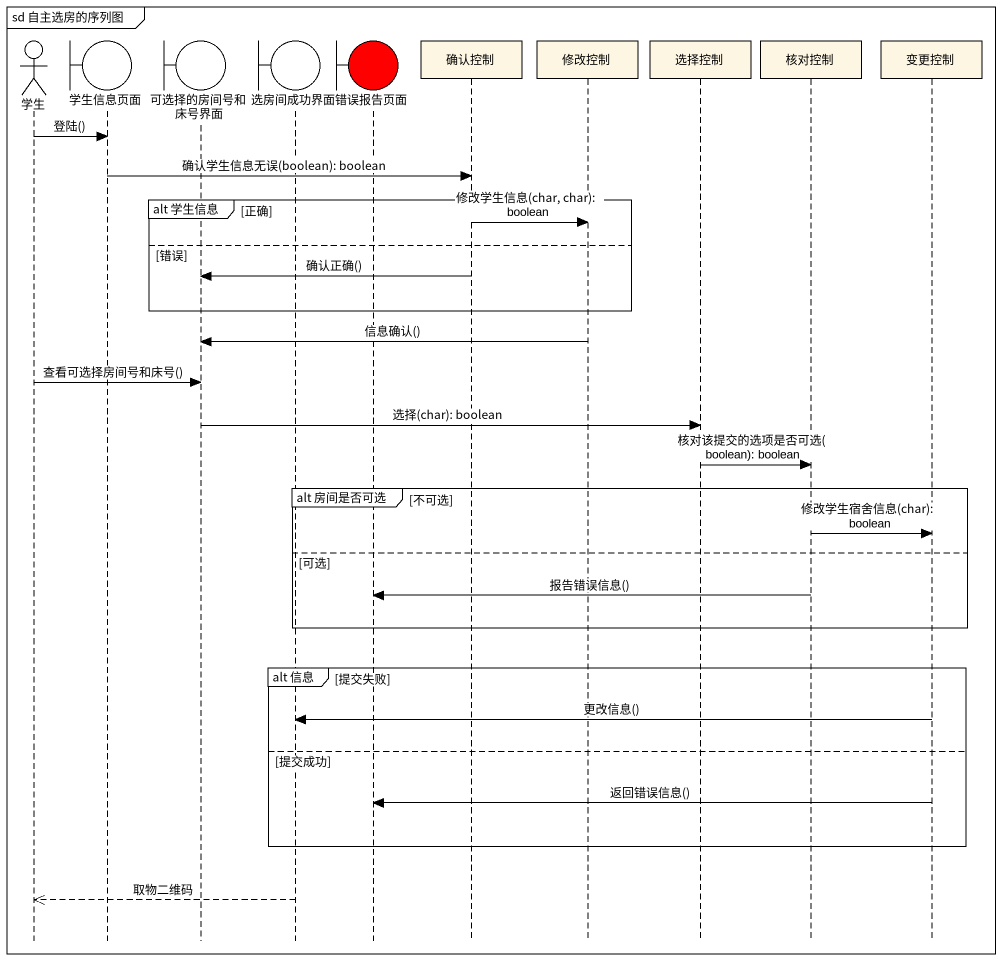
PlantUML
@startuml
mainframe sd 自主选房的序列图
hide footbox
actor 学生
boundary 学生信息页面
boundary 可选择的房间号和床号界面
boundary 选房间成功界面
boundary 错误报告页面 #FF0000
participant 确认控制
participant 修改控制
participant 选择控制
participant 核对控制
participant 变更控制

学生 -> 学生信息页面 : 登陆()
学生信息页面 -> 确认控制 : 确认学生信息无误(boolean): boolean
group alt 学生信息 [正确]
  确认控制 -> 修改控制 : 修改学生信息(char, char): boolean
else 错误
  确认控制 -> 可选择的房间号和床号界面 : 确认正确()
end
修改控制 -> 可选择的房间号和床号界面 : 信息确认()
学生 -> 可选择的房间号和床号界面 : 查看可选择房间号和床号()
可选择的房间号和床号界面 -> 选择控制 : 选择(char): boolean
选择控制 -> 核对控制 : 核对该提交的选项是否可选(boolean): boolean
group alt 房间是否可选 [不可选]
  核对控制 -> 变更控制 : 修改学生宿舍信息(char): boolean
else 可选
  核对控制 -> 错误报告页面 : 报告错误信息()
end
group alt 信息 [提交失败]
  变更控制 -> 选房间成功界面 : 更改信息()
else 提交成功
  变更控制 -> 错误报告页面 : 返回错误信息()
end
选房间成功界面 -->> 学生 : 取物二维码
@enduml
